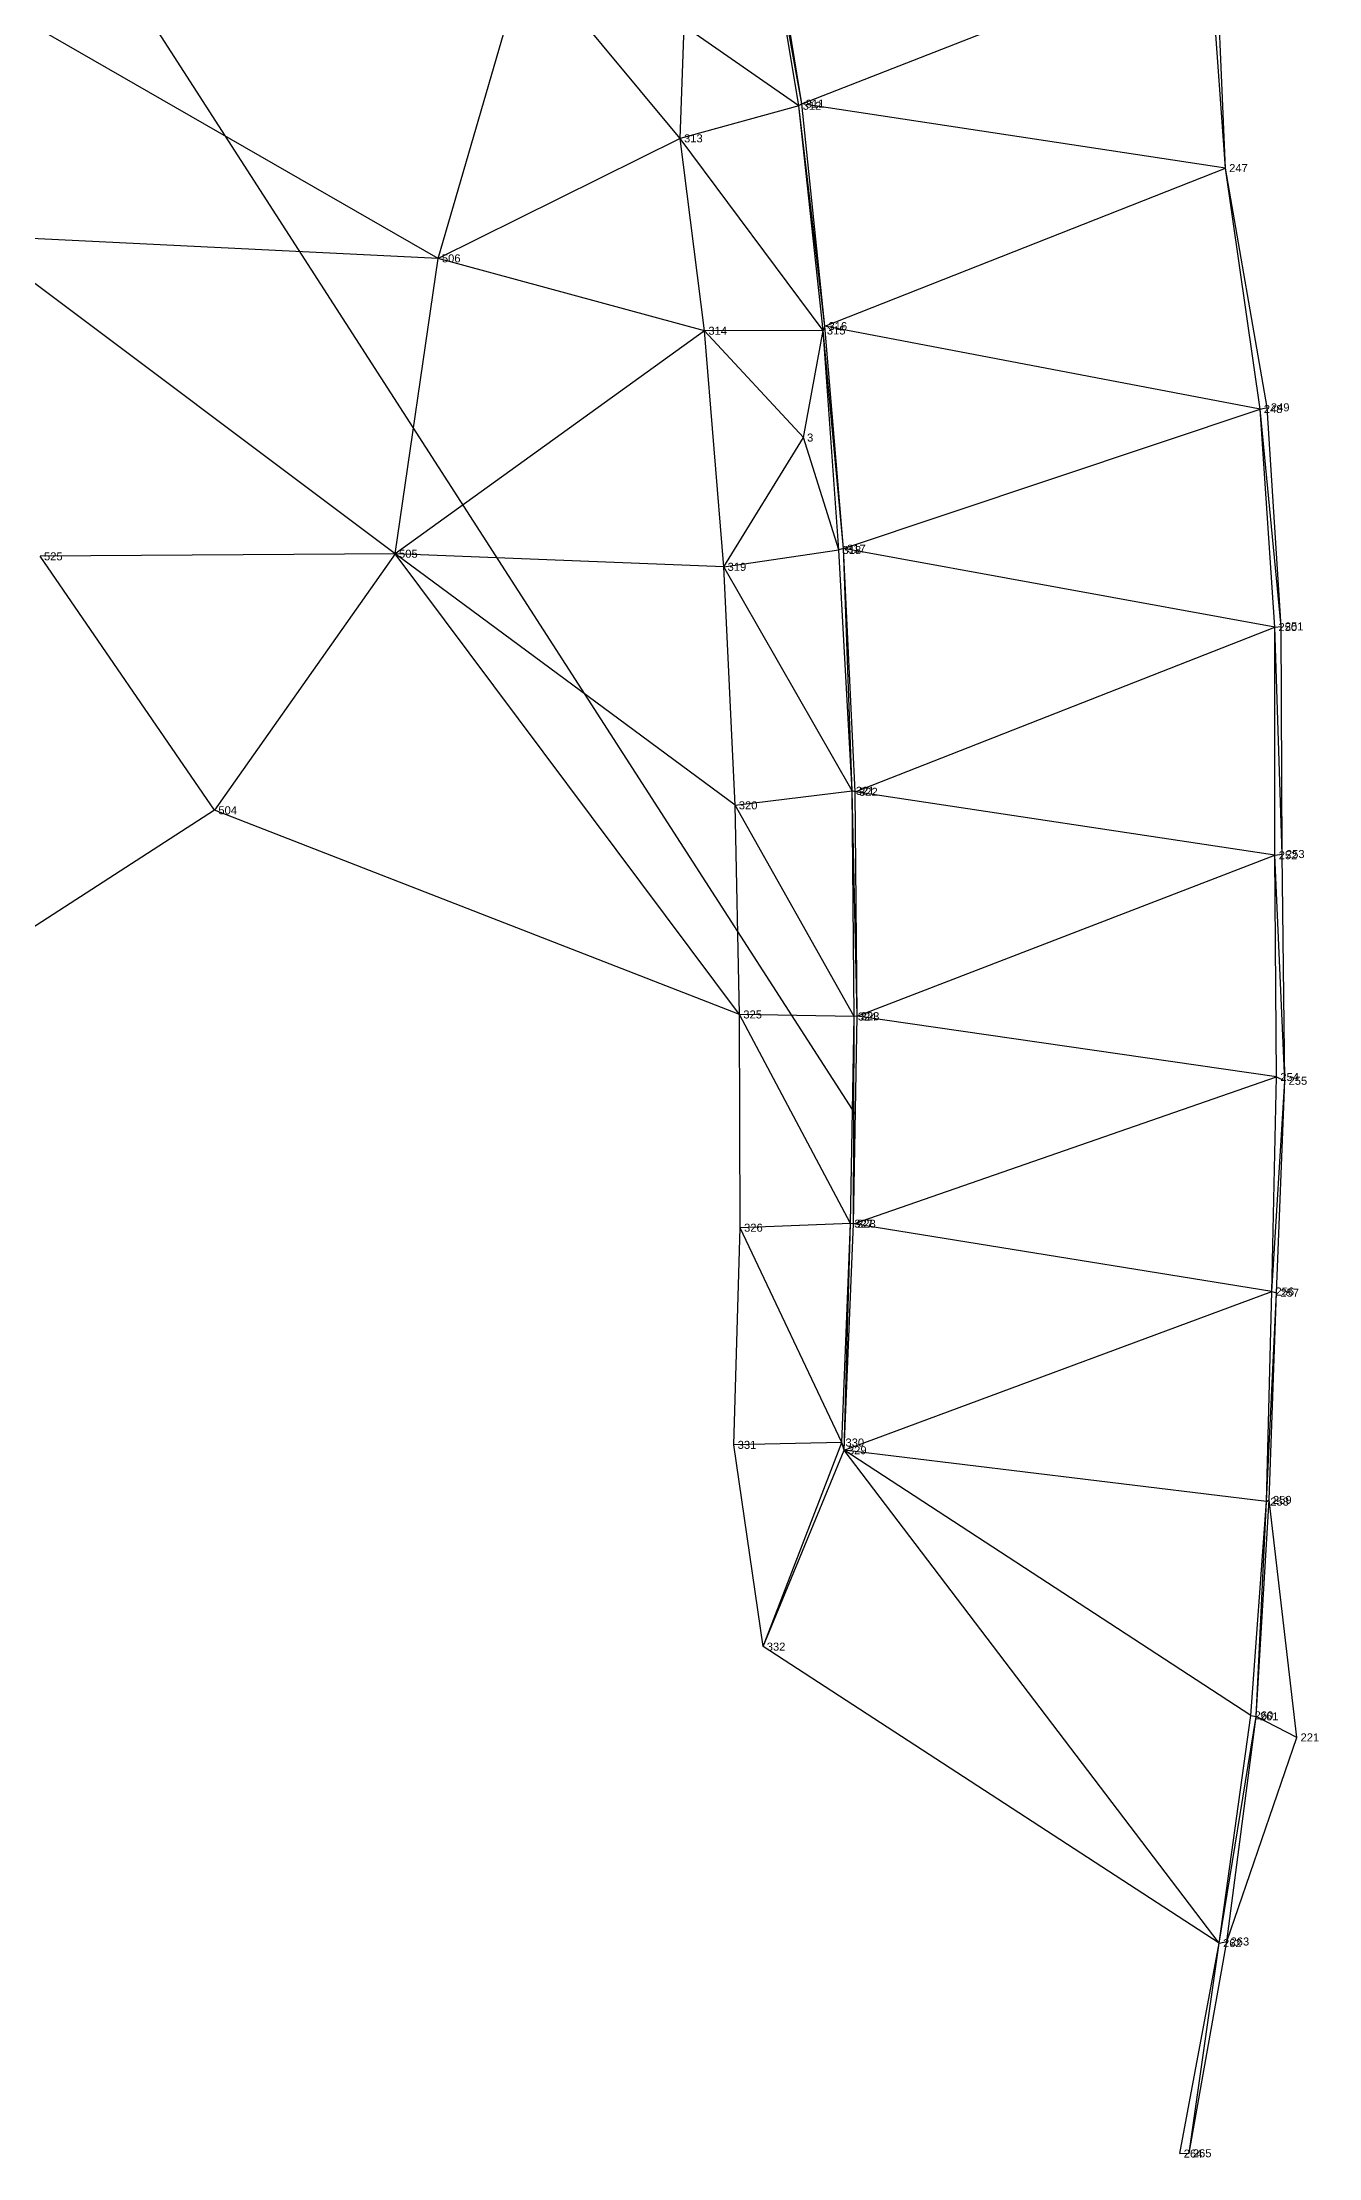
# Model space of a CAD drawing. Header units: millimetres. Extents: x 886 to 1005, y 4909 to 5107.
# Drawn here: x 981.48 to 1005.4, y 4935.9 to 4975.56 of the extents above; entities that cross this region are included whole.
import ezdxf

# ---------------------------------------------------------------- set-up
doc = ezdxf.new("R2010")
doc.units = ezdxf.units.MM
for name, color, linetype in [('_Arestas', 8, 'Continuous'), ('_Nomes', 7, 'Continuous'), ('Seções', 2, 'Continuous')]:
    doc.layers.add(name, color=color, linetype=linetype)
doc.styles.get("Standard").update_dxf_attribs({"font": 'arial.ttf'})

msp = doc.modelspace()

# ---------------------------------------------------------------- linework, layer by layer
at = {"layer": '_Arestas'}
for p, q in [((995.716, 4974.405), (994.986, 4978.42)), ((995.661, 4974.366), (994.986, 4978.42)), ((995.716, 4974.405), (995.053, 4978.454)), ((988.898, 4971.505), (978.566, 4977.44)), ((988.898, 4971.505), (990.56, 4977.212)), ((993.437, 4973.755), (990.56, 4977.212)), ((995.716, 4974.405), (1003.354, 4977.39)), ((1003.654, 4973.198), (1003.354, 4977.39)), ((1003.654, 4973.198), (1003.472, 4977.395)), ((993.437, 4973.755), (993.512, 4975.859)), ((995.661, 4974.366), (993.512, 4975.859)), ((995.716, 4974.405), (995.661, 4974.366)), ((996.144, 4970.235), (995.716, 4974.405)), ((1003.654, 4973.198), (995.716, 4974.405)), ((995.661, 4974.366), (993.437, 4973.755)), ((996.144, 4970.235), (995.661, 4974.366)), ((996.113, 4970.153), (995.661, 4974.366)), ((993.437, 4973.755), (988.898, 4971.505)), ((993.893, 4970.148), (993.437, 4973.755)), ((996.113, 4970.153), (993.437, 4973.755)), ((996.144, 4970.235), (1003.654, 4973.198)), ((1004.303, 4968.681), (1003.654, 4973.198)), ((1004.435, 4968.712), (1003.654, 4973.198)), ((988.898, 4971.505), (980.141, 4971.93)), ((988.095, 4965.968), (980.141, 4971.93)), ((988.095, 4965.968), (988.898, 4971.505)), ((993.893, 4970.148), (988.898, 4971.505)), ((993.893, 4970.148), (988.095, 4965.968)), ((996.113, 4970.153), (993.893, 4970.148)), ((994.253, 4965.722), (993.893, 4970.148)), ((995.743, 4968.146), (993.893, 4970.148)), ((995.743, 4968.146), (996.113, 4970.153)), ((996.144, 4970.235), (996.113, 4970.153)), ((996.493, 4966.063), (996.113, 4970.153)), ((996.407, 4966.038), (996.113, 4970.153)), ((996.493, 4966.063), (996.144, 4970.235)), ((1004.303, 4968.681), (996.144, 4970.235)), ((996.493, 4966.063), (1004.303, 4968.681)), ((1004.303, 4968.681), (1004.435, 4968.712)), ((1004.578, 4964.593), (1004.303, 4968.681)), ((1004.698, 4964.605), (1004.303, 4968.681)), ((1004.698, 4964.605), (1004.435, 4968.712)), ((994.253, 4965.722), (995.743, 4968.146)), ((996.407, 4966.038), (995.743, 4968.146)), ((996.493, 4966.063), (996.407, 4966.038)), ((996.657, 4961.523), (996.493, 4966.063)), ((996.717, 4961.505), (996.493, 4966.063)), ((1004.578, 4964.593), (996.493, 4966.063)), ((988.095, 4965.968), (981.44, 4965.919)), ((984.709, 4961.158), (981.44, 4965.919)), ((988.095, 4965.968), (984.709, 4961.158)), ((994.253, 4965.722), (988.095, 4965.968)), ((994.463, 4961.251), (988.095, 4965.968)), ((994.548, 4957.329), (988.095, 4965.968)), ((994.253, 4965.722), (996.407, 4966.038)), ((994.463, 4961.251), (994.253, 4965.722)), ((996.657, 4961.523), (994.253, 4965.722)), ((996.657, 4961.523), (996.407, 4966.038)), ((996.717, 4961.505), (1004.578, 4964.593)), ((1004.578, 4964.593), (1004.698, 4964.605)), ((1004.583, 4960.315), (1004.578, 4964.593)), ((1004.718, 4960.337), (1004.578, 4964.593)), ((1004.718, 4960.337), (1004.698, 4964.605)), ((994.463, 4961.251), (996.657, 4961.523)), ((996.717, 4961.505), (996.657, 4961.523)), ((996.749, 4957.297), (996.657, 4961.523)), ((996.694, 4957.291), (996.657, 4961.523)), ((996.749, 4957.297), (996.717, 4961.505)), ((1004.583, 4960.315), (996.717, 4961.505)), ((984.709, 4961.158), (979.423, 4957.744)), ((994.548, 4957.329), (984.709, 4961.158)), ((994.548, 4957.329), (994.463, 4961.251)), ((996.694, 4957.291), (994.463, 4961.251)), ((996.749, 4957.297), (1004.583, 4960.315)), ((1004.583, 4960.315), (1004.718, 4960.337)), ((1004.614, 4956.158), (1004.583, 4960.315)), ((1004.767, 4956.087), (1004.583, 4960.315)), ((1004.767, 4956.087), (1004.718, 4960.337)), ((996.694, 4957.291), (994.548, 4957.329)), ((996.627, 4953.408), (994.548, 4957.329)), ((994.562, 4953.332), (994.548, 4957.329)), ((996.627, 4953.408), (996.694, 4957.291)), ((996.68, 4953.407), (996.749, 4957.297)), ((996.68, 4953.407), (996.694, 4957.291)), ((996.749, 4957.297), (996.694, 4957.291)), ((1004.614, 4956.158), (996.749, 4957.297)), ((996.68, 4953.407), (1004.614, 4956.158)), ((1004.522, 4952.136), (1004.614, 4956.158)), ((1004.614, 4956.158), (1004.767, 4956.087)), ((1004.522, 4952.136), (1004.767, 4956.087)), ((1004.614, 4952.113), (1004.767, 4956.087)), ((996.627, 4953.408), (994.562, 4953.332)), ((996.463, 4949.305), (996.627, 4953.408)), ((996.509, 4949.16), (996.627, 4953.408)), ((996.509, 4949.16), (996.68, 4953.407)), ((996.68, 4953.407), (996.627, 4953.408)), ((1004.522, 4952.136), (996.68, 4953.407)), ((994.442, 4949.261), (994.562, 4953.332)), ((996.463, 4949.305), (994.562, 4953.332)), ((996.509, 4949.16), (1004.522, 4952.136)), ((1004.424, 4948.198), (1004.522, 4952.136)), ((1004.424, 4948.198), (1004.614, 4952.113)), ((1004.474, 4948.229), (1004.614, 4952.113)), ((1004.522, 4952.136), (1004.614, 4952.113)), ((996.463, 4949.305), (994.442, 4949.261)), ((994.987, 4945.478), (994.442, 4949.261)), ((994.987, 4945.478), (996.463, 4949.305)), ((994.987, 4945.478), (996.509, 4949.16)), ((996.509, 4949.16), (996.463, 4949.305)), ((1003.539, 4939.92), (996.509, 4949.16)), ((1004.13, 4944.19), (996.509, 4949.16)), ((1004.424, 4948.198), (996.509, 4949.16)), ((1004.229, 4944.171), (1004.474, 4948.229)), ((1004.424, 4948.198), (1004.474, 4948.229)), ((1004.992, 4943.777), (1004.474, 4948.229)), ((1004.13, 4944.19), (1004.424, 4948.198)), ((1004.229, 4944.171), (1004.424, 4948.198)), ((1003.539, 4939.92), (994.987, 4945.478)), ((1003.539, 4939.92), (1004.13, 4944.19)), ((1003.539, 4939.92), (1004.229, 4944.171)), ((1003.68, 4939.95), (1004.229, 4944.171)), ((1004.13, 4944.19), (1004.229, 4944.171)), ((1004.992, 4943.777), (1004.229, 4944.171)), ((1003.68, 4939.95), (1004.992, 4943.777)), ((1002.802, 4935.974), (1003.539, 4939.92)), ((1002.973, 4935.98), (1003.68, 4939.95)), ((1002.973, 4935.98), (1003.539, 4939.92)), ((1003.539, 4939.92), (1003.68, 4939.95)), ((1002.802, 4935.974), (1002.973, 4935.98))]:
    msp.add_line(p, q, dxfattribs=at)
at = {"layer": 'Seções'}
msp.add_line((963.602, 5006.876), (996.717, 4955.459), dxfattribs=at)

# ---------------------------------------------------------------- texts
at = {"layer": '_Nomes'}
for s, p in [('312', (995.731, 4974.291)), ('311', (995.786, 4974.33)), ('313', (993.507, 4973.68)), ('247', (1003.723, 4973.123)), ('506', (988.968, 4971.43)), ('314', (993.963, 4970.073)), ('315', (996.183, 4970.078)), ('316', (996.214, 4970.16)), ('248', (1004.373, 4968.606)), ('249', (1004.505, 4968.637)), ('3', (995.813, 4968.071)), ('318', (996.477, 4965.963)), ('317', (996.563, 4965.988)), ('525', (981.51, 4965.844)), ('505', (988.165, 4965.893)), ('319', (994.323, 4965.647)), ('250', (1004.648, 4964.518)), ('251', (1004.768, 4964.53)), ('320', (994.533, 4961.176)), ('321', (996.727, 4961.448)), ('322', (996.787, 4961.43)), ('504', (984.779, 4961.083)), ('252', (1004.653, 4960.24)), ('253', (1004.788, 4960.262)), ('325', (994.618, 4957.255)), ('324', (996.764, 4957.216)), ('323', (996.819, 4957.222)), ('254', (1004.684, 4956.083)), ('255', (1004.837, 4956.012)), ('326', (994.632, 4953.257)), ('327', (996.697, 4953.333)), ('328', (996.75, 4953.332)), ('256', (1004.592, 4952.061)), ('257', (1004.684, 4952.038)), ('331', (994.512, 4949.186)), ('330', (996.533, 4949.23)), ('329', (996.579, 4949.085)), ('258', (1004.494, 4948.123)), ('259', (1004.544, 4948.154)), ('332', (995.057, 4945.403)), ('260', (1004.2, 4944.115)), ('261', (1004.299, 4944.096)), ('221', (1005.062, 4943.702)), ('262', (1003.609, 4939.845)), ('263', (1003.75, 4939.875)), ('264', (1002.872, 4935.899)), ('265', (1003.043, 4935.905))]:
    msp.add_text(s, height=0.15, dxfattribs=at).set_placement(p)

doc.saveas('drawing.dxf')
